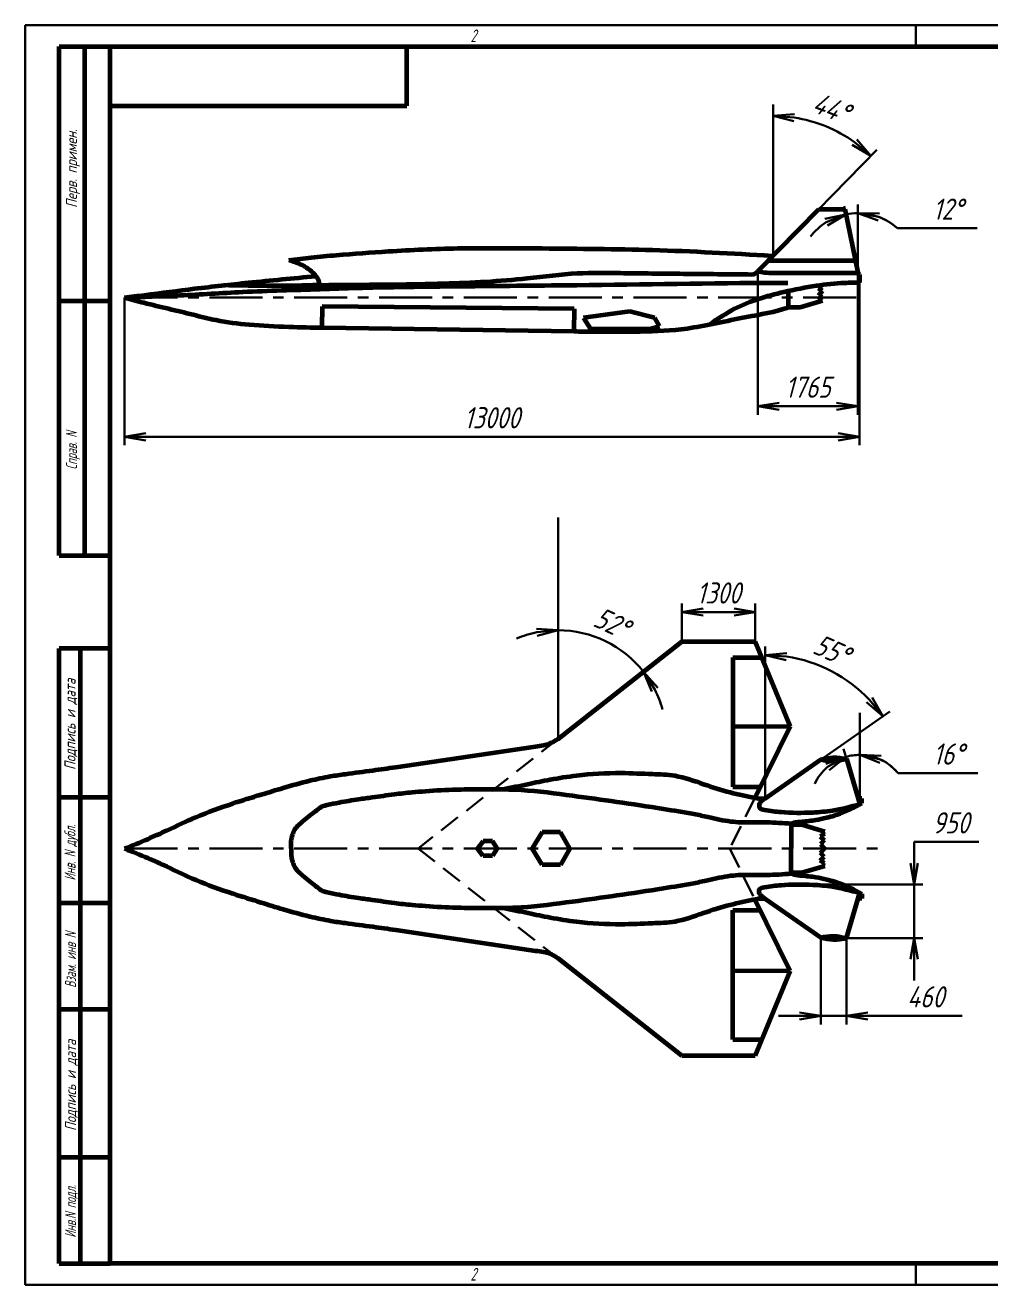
# Model space of a CAD drawing. Header units: millimetres. Extents: x -985956116104 to 1932156, y -552630487266 to 633586.
# Drawn here: x 5991.7 to 6219.2, y 36636.8 to 36933.8 of the extents above; entities that cross this region are included whole.
import ezdxf
from ezdxf.enums import TextEntityAlignment as Align

# ---------------------------------------------------------------- set-up
doc = ezdxf.new("R2010")
doc.units = ezdxf.units.MM
doc.linetypes.add('CENTER', pattern=[2, 1.25, -0.25, 0.25, -0.25])
doc.linetypes.add('DASHED', pattern=[0.75, 0.5, -0.25])
for name, color, linetype, lineweight in [('_axes (Оси)', 6, 'CENTER', 30), ('_basic (Основной)', 4, 'Continuous', 60), ('_contour (Тонкий)', 7, 'Continuous', 30), ('_invisible (Невидимый)', 1, 'DASHED', 30), ('_text (Надписи)', 2, 'Continuous', 30)]:
    doc.layers.add(name, color=color, linetype=linetype, lineweight=lineweight)
doc.styles.add('ESKD', font='eskd.shx', dxfattribs={"oblique": 15, "height": 5})
doc.dimstyles.new('ESKD', dxfattribs={"dimtxt": 5, "dimasz": 5, "dimexe": 2, "dimexo": 0, "dimgap": 2, "dimtad": 1, "dimtoh": 1, "dimzin": 12, "dimdsep": 46, "dimtxsty": 'ESKD', "dimblk1": 'OPEN', "dimblk2": 'OPEN', "dimsah": 1, "dimcen": 5, "dimclrd": 256, "dimclre": 256, "dimclrt": 2, "dimadec": 0, "dimazin": 0, "dimtfac": 1, "dimtmove": 0, "dimatfit": 3, "dimldrblk": 'OPEN', "dimfxl": 1, "dimtolj": 1, "dimtzin": 12, "dimlwd": -1, "dimlwe": -1, "dimarcsym": 0})

# ---------------------------------------------------------------- blocks, each defined once
blk = doc.blocks.new('_OPEN')
at = {"color": 0, "linetype": 'ByBlock'}
for p, q in [((-1, 0.167), (0, 0)), ((0, 0), (-1, -0.167)), ((0, 0), (-1, 0))]:
    blk.add_line(p, q, dxfattribs=at)
blk = doc.blocks.new('*D123')
at = {"layer": '_contour (Тонкий)', "transparency": 16777216}
for p, q in [((6168.05, 36879.68), (6168.05, 36914.42)), ((6168.21, 36879.62), (6192.5, 36904.45))]:
    blk.add_line(p, q, dxfattribs=at)
blk.add_arc((6168.05, 36879.46), 32.96, 54.3325, 81.2998, dxfattribs=at)
at = {"layer": 'Defpoints', "color": 0, "transparency": 16777216}
for p in [(6184.32, 36908.12), (6168.05, 36879.68), (6168.05, 36879.46), (6168.21, 36879.62)]:
    blk.add_point(p, dxfattribs=at)
at = {"layer": '_contour (Тонкий)', "transparency": 16777216, "xscale": 5, "yscale": 5, "zscale": 5}
for p, rotation in [((6168.05, 36912.42), 175.6499226122362), ((6191.1, 36903.02), 319.9824371733337)]:
    blk.add_blockref('_OPEN', p, dxfattribs=dict(at, rotation=rotation))
at = {"layer": '_contour (Тонкий)', "color": 2, "transparency": 16777216, "insert": (6181.75, 36914.32), "char_height": 5, "attachment_point": 5, "rotation": 338.5478, "style": 'ESKD'}
blk.add_mtext('\\A1;44°', dxfattribs=at)
blk = doc.blocks.new('*D124')
at = {"layer": '_contour (Тонкий)', "transparency": 16777216}
for p, q in [((6187.91, 36876.17), (6184.81, 36891.18)), ((6188.05, 36876.18), (6188.05, 36891.51)), ((6197.39, 36885.95), (6216.17, 36885.95))]:
    blk.add_line(p, q, dxfattribs=at)
for start, end in [(90, 101.6557), (48.2333, 90), (48.9325, 69.4663), (122.1895, 142.7232)]:
    blk.add_arc((6188.05, 36875.48), 14.03, start, end, dxfattribs=at)
at = {"layer": 'Defpoints', "color": 0, "transparency": 16777216}
for p in [(6186.15, 36889.38), (6187.91, 36876.17), (6188.05, 36876.18), (6188.05, 36875.48)]:
    blk.add_point(p, dxfattribs=at)
at = {"layer": '_contour (Тонкий)', "transparency": 16777216, "xscale": 5, "yscale": 5, "zscale": 5}
for p, rotation in [((6185.22, 36889.22), 21.9226002160088), ((6188.05, 36889.51), 169.7331289301343)]:
    blk.add_blockref('_OPEN', p, dxfattribs=dict(at, rotation=rotation))
at = {"layer": '_contour (Тонкий)', "color": 2, "transparency": 16777216, "insert": (6209.28, 36890.45), "char_height": 5, "attachment_point": 5, "style": 'ESKD'}
blk.add_mtext('\\A1;12°', dxfattribs=at)
blk = doc.blocks.new('*D125')
at = {"layer": '_contour (Тонкий)', "transparency": 16777216}
for p, q in [((6166.23, 36752.08), (6166.23, 36787.32)), ((6166.68, 36751.84), (6195.57, 36772.04))]:
    blk.add_line(p, q, dxfattribs=at)
blk.add_arc((6166.23, 36751.53), 33.8, 43.4474, 81.5157, dxfattribs=at)
at = {"layer": 'Defpoints', "color": 0, "transparency": 16777216}
for p in [(6186.42, 36778.63), (6166.23, 36752.08), (6166.23, 36751.53), (6166.68, 36751.84)]:
    blk.add_point(p, dxfattribs=at)
at = {"layer": '_contour (Тонкий)', "transparency": 16777216, "xscale": 5, "yscale": 5, "zscale": 5}
for p, rotation in [((6166.23, 36785.32), 175.7578652053045), ((6193.93, 36770.89), 309.2052199145263)]:
    blk.add_blockref('_OPEN', p, dxfattribs=dict(at, rotation=rotation))
at = {"layer": '_contour (Тонкий)', "color": 2, "transparency": 16777216, "insert": (6181.85, 36786.49), "char_height": 5, "attachment_point": 5, "rotation": 335.9287, "style": 'ESKD'}
blk.add_mtext('\\A1;55°', dxfattribs=at)
blk = doc.blocks.new('*D126')
at = {"layer": '_contour (Тонкий)', "transparency": 16777216}
for p, q in [((6188.24, 36751.03), (6184.7, 36763.23)), ((6188.49, 36751.06), (6188.49, 36763.77)), ((6197.52, 36757.47), (6216.3, 36757.47))]:
    blk.add_line(p, q, dxfattribs=at)
for start, end in [(90, 106.1547), (39.0825, 90), (40.3542, 65.1771), (130.9776, 155.8005)]:
    blk.add_arc((6188.49, 36750.14), 11.63, start, end, dxfattribs=at)
at = {"layer": 'Defpoints', "color": 0, "transparency": 16777216}
for p in [(6186.32, 36761.57), (6188.24, 36751.03), (6188.49, 36751.06), (6188.49, 36750.14)]:
    blk.add_point(p, dxfattribs=at)
at = {"layer": '_contour (Тонкий)', "transparency": 16777216, "xscale": 5, "yscale": 5, "zscale": 5}
for p, rotation in [((6185.26, 36761.31), 28.56617892073391), ((6188.49, 36761.77), 167.5885457179984)]:
    blk.add_blockref('_OPEN', p, dxfattribs=dict(at, rotation=rotation))
at = {"layer": '_contour (Тонкий)', "color": 2, "transparency": 16777216, "insert": (6209.41, 36761.97), "char_height": 5, "attachment_point": 5, "style": 'ESKD'}
blk.add_mtext('\\A1;16°', dxfattribs=at)
blk = doc.blocks.new('*D127')
at = {"layer": '_contour (Тонкий)', "transparency": 16777216}
for p, q in [((6117.36, 36766.41), (6117.36, 36793.17)), ((6118.01, 36766.09), (6139.05, 36782.62))]:
    blk.add_line(p, q, dxfattribs=at)
for start, end in [(101.2167, 112.4333), (38.142, 90), (15.7087, 26.9254)]:
    blk.add_arc((6117.36, 36765.58), 25.58, start, end, dxfattribs=at)
at = {"layer": 'Defpoints', "color": 0, "transparency": 16777216}
for p in [(6131.88, 36786.65), (6117.36, 36766.41), (6118.01, 36766.09), (6117.36, 36765.58)]:
    blk.add_point(p, dxfattribs=at)
at = {"layer": '_contour (Тонкий)', "transparency": 16777216, "xscale": 5, "yscale": 5, "zscale": 5}
for p, rotation in [((6117.36, 36791.17), 5.608334220567712), ((6137.48, 36781.38), 122.533713472149)]:
    blk.add_blockref('_OPEN', p, dxfattribs=dict(at, rotation=rotation))
at = {"layer": '_contour (Тонкий)', "color": 2, "transparency": 16777216, "insert": (6130, 36792.88), "char_height": 5, "attachment_point": 5, "rotation": 335.1427, "style": 'ESKD'}
blk.add_mtext('\\A1;52°', dxfattribs=at)
blk = doc.blocks.new('*D588')
at = {"layer": '_contour (Тонкий)', "transparency": 16777216}
for p, q in [((6188.4, 36873.12), (6188.4, 36834.76)), ((6015.15, 36869.61), (6015.15, 36834.76)), ((6020.15, 36836.76), (6183.4, 36836.76))]:
    blk.add_line(p, q, dxfattribs=at)
at = {"layer": 'Defpoints', "color": 0, "transparency": 16777216}
for p in [(6188.4, 36873.12), (6015.15, 36869.61), (6188.4, 36836.76)]:
    blk.add_point(p, dxfattribs=at)
at = {"layer": '_contour (Тонкий)', "transparency": 16777216, "xscale": 5, "yscale": 5, "zscale": 5, "rotation": 180}
blk.add_blockref('_OPEN', (6015.15, 36836.76), dxfattribs=at)
at = {"layer": '_contour (Тонкий)', "transparency": 16777216, "xscale": 5, "yscale": 5, "zscale": 5}
blk.add_blockref('_OPEN', (6188.4, 36836.76), dxfattribs=at)
at = {"layer": '_contour (Тонкий)', "color": 2, "transparency": 16777216, "insert": (6101.77, 36841.26), "char_height": 5, "attachment_point": 5, "style": 'ESKD'}
blk.add_mtext('\\A1;13000', dxfattribs=at)
blk = doc.blocks.new('*D589')
at = {"layer": '_contour (Тонкий)', "transparency": 16777216}
for p, q in [((6164.5, 36875.82), (6164.5, 36841.98)), ((6188.05, 36875.48), (6188.05, 36841.98)), ((6169.5, 36843.98), (6183.05, 36843.98))]:
    blk.add_line(p, q, dxfattribs=at)
at = {"layer": 'Defpoints', "color": 0, "transparency": 16777216}
for p in [(6164.5, 36875.82), (6188.05, 36875.48), (6188.05, 36843.98)]:
    blk.add_point(p, dxfattribs=at)
at = {"layer": '_contour (Тонкий)', "transparency": 16777216, "xscale": 5, "yscale": 5, "zscale": 5, "rotation": 180}
blk.add_blockref('_OPEN', (6164.5, 36843.98), dxfattribs=at)
at = {"layer": '_contour (Тонкий)', "transparency": 16777216, "xscale": 5, "yscale": 5, "zscale": 5}
blk.add_blockref('_OPEN', (6188.05, 36843.98), dxfattribs=at)
at = {"layer": '_contour (Тонкий)', "color": 2, "transparency": 16777216, "insert": (6176.27, 36848.48), "char_height": 5, "attachment_point": 5, "style": 'ESKD'}
blk.add_mtext('\\A1;1765', dxfattribs=at)
blk = doc.blocks.new('*D590')
at = {"layer": '_contour (Тонкий)', "transparency": 16777216}
for p, q in [((6146.58, 36788.53), (6146.58, 36797.45)), ((6151.58, 36795.45), (6158.86, 36795.45)), ((6163.86, 36788.53), (6163.86, 36797.45))]:
    blk.add_line(p, q, dxfattribs=at)
at = {"layer": 'Defpoints', "color": 0, "transparency": 16777216}
for p in [(6163.86, 36795.45), (6146.58, 36788.53), (6163.86, 36788.53)]:
    blk.add_point(p, dxfattribs=at)
at = {"layer": '_contour (Тонкий)', "transparency": 16777216, "xscale": 5, "yscale": 5, "zscale": 5, "rotation": 180}
blk.add_blockref('_OPEN', (6146.58, 36795.45), dxfattribs=at)
at = {"layer": '_contour (Тонкий)', "transparency": 16777216, "xscale": 5, "yscale": 5, "zscale": 5}
blk.add_blockref('_OPEN', (6163.86, 36795.45), dxfattribs=at)
at = {"layer": '_contour (Тонкий)', "color": 2, "transparency": 16777216, "insert": (6155.22, 36799.95), "char_height": 5, "attachment_point": 5, "style": 'ESKD'}
blk.add_mtext('\\A1;1300', dxfattribs=at)
blk = doc.blocks.new('*D594')
at = {"layer": '_contour (Тонкий)', "transparency": 16777216}
for p, q in [((6179.32, 36718.71), (6179.32, 36698.22)), ((6185.4, 36718.57), (6185.4, 36698.22)), ((6174.32, 36700.22), (6169.32, 36700.22)), ((6179.32, 36700.22), (6185.4, 36700.22)), ((6190.4, 36700.22), (6212.65, 36700.22))]:
    blk.add_line(p, q, dxfattribs=at)
at = {"layer": 'Defpoints', "color": 0, "transparency": 16777216}
for p in [(6179.32, 36718.71), (6185.4, 36718.57), (6185.4, 36700.22)]:
    blk.add_point(p, dxfattribs=at)
at = {"layer": '_contour (Тонкий)', "transparency": 16777216, "xscale": 5, "yscale": 5, "zscale": 5}
blk.add_blockref('_OPEN', (6179.32, 36700.22), dxfattribs=at)
at = {"layer": '_contour (Тонкий)', "transparency": 16777216, "xscale": 5, "yscale": 5, "zscale": 5, "rotation": 180}
blk.add_blockref('_OPEN', (6185.4, 36700.22), dxfattribs=at)
at = {"layer": '_contour (Тонкий)', "color": 2, "transparency": 16777216, "insert": (6204.03, 36704.72), "char_height": 5, "attachment_point": 5, "style": 'ESKD'}
blk.add_mtext('\\A1;460', dxfattribs=at)
blk = doc.blocks.new('*D599')
at = {"layer": '_contour (Тонкий)', "transparency": 16777216}
for p, q in [((6201.33, 36736.24), (6201.33, 36741.24)), ((6201.33, 36741.24), (6216.61, 36741.24)), ((6175.26, 36731.24), (6203.33, 36731.24)), ((6201.33, 36718.57), (6201.33, 36731.24)), ((6185.4, 36718.57), (6203.33, 36718.57)), ((6201.33, 36713.57), (6201.33, 36708.57))]:
    blk.add_line(p, q, dxfattribs=at)
at = {"layer": 'Defpoints', "color": 0, "transparency": 16777216}
for p in [(6175.26, 36731.24), (6201.33, 36731.24), (6185.4, 36718.57)]:
    blk.add_point(p, dxfattribs=at)
at = {"layer": '_contour (Тонкий)', "transparency": 16777216, "xscale": 5, "yscale": 5, "zscale": 5}
for p, rotation in [((6201.33, 36731.24), 270), ((6201.33, 36718.57), 90)]:
    blk.add_blockref('_OPEN', p, dxfattribs=dict(at, rotation=rotation))
at = {"layer": '_contour (Тонкий)', "color": 2, "transparency": 16777216, "insert": (6209.97, 36745.74), "char_height": 5, "attachment_point": 5, "style": 'ESKD'}
blk.add_mtext('\\A1;950', dxfattribs=at)

msp = doc.modelspace()

# ---------------------------------------------------------------- linework, layer by layer
at = {"layer": '_axes (Оси)', "ltscale": 10, "transparency": 33554687}
for p, q in [((6015.149, 36869.613), (6188.484, 36869.613)), ((6015.149, 36739.696), (6194.314, 36739.696))]:
    msp.add_line(p, q, dxfattribs=at)
at = {"layer": '_basic (Основной)', "transparency": 33554687}
for p, q in [((5999.714, 36928.823), (6011.714, 36928.823)), ((5999.714, 36808.823), (5999.714, 36928.823)), ((6005.714, 36928.823), (6005.714, 36808.823)), ((6011.714, 36641.823), (6011.714, 36928.823)), ((6011.714, 36928.823), (6406.714, 36928.823)), ((6081.714, 36914.823), (6081.714, 36928.823)), ((6011.714, 36914.823), (6081.714, 36914.823)), ((6164.498, 36875.823), (6178.835, 36890.481)), ((6178.835, 36890.481), (6184.957, 36890.481)), ((6184.957, 36890.481), (6188.05, 36875.483)), ((6166.993, 36878.374), (6187.454, 36878.374)), ((6163.198, 36873.099), (6171.542, 36873.099)), ((6188.05, 36875.483), (6188.399, 36875.058)), ((6188.399, 36875.058), (6188.399, 36873.12)), ((6171.72, 36867.322), (6171.72, 36871.126)), ((6178.701, 36869.145), (6179.667, 36869.698)), ((6178.758, 36871.713), (6179.548, 36872.532)), ((6179.738, 36871.16), (6178.758, 36871.713)), ((6178.829, 36870.124), (6179.738, 36871.16)), ((6179.667, 36869.698), (6178.829, 36870.124)), ((5999.714, 36868.823), (6011.714, 36868.823)), ((6061.763, 36867.511), (6061.688, 36862.535)), ((6121.146, 36866.939), (6061.763, 36867.511)), ((6121.146, 36866.939), (6121.066, 36861.645)), ((6171.72, 36867.322), (6174.445, 36867.322)), ((6174.445, 36867.322), (6179.7, 36868.877)), ((6179.7, 36868.877), (6178.701, 36869.145)), ((6134.291, 36866.3), (6123.327, 36864.834)), ((6123.327, 36864.834), (6124.977, 36862.233)), ((6140.158, 36864.798), (6134.291, 36866.3)), ((6141.258, 36862.819), (6140.158, 36864.798)), ((6061.963, 36862.531), (6121.093, 36861.645)), ((6124.977, 36862.233), (6139.022, 36862.233)), ((6139.022, 36862.233), (6141.258, 36862.819)), ((5999.714, 36808.823), (6011.714, 36808.823)), ((6011.714, 36786.823), (5999.714, 36786.823)), ((5999.714, 36641.823), (5999.714, 36786.823)), ((6004.714, 36786.823), (6004.714, 36641.823)), ((6117.359, 36765.585), (6146.581, 36788.533)), ((6146.581, 36788.533), (6163.858, 36788.533)), ((6163.858, 36788.533), (6172.115, 36768.559)), ((6158.571, 36784.742), (6158.571, 36754.213)), ((6158.571, 36784.742), (6165.425, 36784.742)), ((6158.571, 36768.453), (6172.115, 36768.559)), ((6172.115, 36768.559), (6163.764, 36751.661)), ((6079.07, 36758.891), (6112.04, 36763.784)), ((6166.23, 36751.527), (6179.32, 36760.68)), ((6185.398, 36760.822), (6188.492, 36750.14)), ((6158.571, 36754.213), (6165.025, 36754.213)), ((5999.714, 36751.823), (6011.714, 36751.823)), ((6188.947, 36751.5), (6188.098, 36751.5)), ((6188.947, 36750.383), (6188.947, 36751.5)), ((6188.492, 36750.14), (6188.947, 36750.383)), ((6172.306, 36745.587), (6172.306, 36739.696)), ((6172.306, 36745.346), (6174.857, 36745.346)), ((6174.857, 36745.346), (6180.256, 36743.744)), ((6113.637, 36743.527), (6111.215, 36739.696)), ((6117.952, 36743.527), (6113.637, 36743.527)), ((6120.154, 36739.696), (6117.952, 36743.527)), ((6180.186, 36743.152), (6179.194, 36742.543)), ((6179.194, 36742.543), (6180.134, 36741.689)), ((6180.256, 36743.744), (6179.612, 36743.466)), ((6179.612, 36743.466), (6180.186, 36743.152)), ((6099.737, 36741.448), (6098.365, 36739.696)), ((6099.737, 36737.944), (6098.365, 36739.696)), ((6101.909, 36741.448), (6099.737, 36741.448)), ((6102.996, 36739.696), (6101.909, 36741.448)), ((6102.996, 36739.696), (6101.909, 36737.944)), ((6113.637, 36735.865), (6111.215, 36739.696)), ((6120.154, 36739.696), (6117.952, 36735.865)), ((6172.306, 36733.805), (6172.306, 36739.696)), ((6180.134, 36741.689), (6179.223, 36740.686)), ((6179.223, 36740.686), (6180.163, 36739.696)), ((6179.223, 36738.706), (6180.163, 36739.696)), ((6101.909, 36737.944), (6099.737, 36737.944)), ((6179.194, 36736.849), (6180.134, 36737.703)), ((6180.186, 36736.24), (6179.194, 36736.849)), ((6180.134, 36737.703), (6179.223, 36738.706)), ((6179.612, 36735.926), (6180.186, 36736.24)), ((6117.952, 36735.865), (6113.637, 36735.865)), ((6172.306, 36734.046), (6174.857, 36734.046)), ((6174.857, 36734.046), (6180.256, 36735.648)), ((6180.256, 36735.648), (6179.612, 36735.926)), ((6172.115, 36710.833), (6163.764, 36727.731)), ((6166.23, 36727.865), (6179.32, 36718.712)), ((6185.398, 36718.57), (6188.492, 36729.252)), ((6188.947, 36727.892), (6188.098, 36727.892)), ((6188.492, 36729.252), (6188.947, 36729.009)), ((6188.947, 36729.009), (6188.947, 36727.892)), ((6011.714, 36726.823), (5999.714, 36726.823)), ((6158.571, 36694.65), (6158.571, 36725.179)), ((6158.571, 36725.179), (6165.025, 36725.179)), ((6079.07, 36720.501), (6112.04, 36715.608)), ((6117.359, 36713.807), (6146.581, 36690.859)), ((6158.571, 36710.939), (6172.115, 36710.833)), ((6163.858, 36690.859), (6172.115, 36710.833)), ((5999.714, 36701.823), (6011.714, 36701.823)), ((6158.571, 36694.65), (6165.425, 36694.65)), ((6146.581, 36690.859), (6163.858, 36690.859)), ((6011.714, 36666.823), (5999.714, 36666.823)), ((5999.714, 36641.823), (6011.714, 36641.823)), ((6406.714, 36641.823), (6011.714, 36641.823))]:
    msp.add_line(p, q, dxfattribs=at)
for points, knots in [([(6053.917, 36878.44), (6055.671, 36878.66), (6059.383, 36879.126), (6067.207, 36879.806), (6078.722, 36880.663), (6094.912, 36881.409), (6115.67, 36881.17), (6140.347, 36881.054), (6158.369, 36880.017), (6167.736, 36879.477)], [0, 0, 0, 0, 397.6232882, 841.6134276, 1766.8448192, 2995.8683909, 4486.5198794, 6436.691175, 8547.3815999, 8547.3815999, 8547.3815999, 8547.3815999]), ([(6061.216, 36872.546), (6061.113, 36872.965), (6060.801, 36874.224), (6059.187, 36875.905), (6056.801, 36877.457), (6054.911, 36878.101), (6053.917, 36878.44)], [0, 0, 0, 0, 96.2096747, 289.0193804, 500.9330425, 735.9447388, 735.9447388, 735.9447388, 735.9447388]), ([(6163.021, 36875.074), (6163.212, 36875.087), (6163.789, 36875.127), (6164.213, 36875.544), (6164.498, 36875.823)], [0, 0, 0, 0, 42.0043612, 127.4567749, 127.4567749, 127.4567749, 127.4567749]), ([(6164.498, 36875.823), (6165.007, 36875.718), (6166.251, 36875.461), (6168.872, 36875.396), (6173.327, 36875.436), (6179.203, 36875.407), (6183.983, 36875.436), (6186.865, 36875.412), (6187.584, 36875.455), (6188.05, 36875.483)], [0, 0, 0, 0, 116.700032, 285.4493138, 587.773395, 1120.2991316, 1606.855176, 1663.540262, 1768.6776806, 1768.6776806, 1768.6776806, 1768.6776806]), ([(6015.149, 36869.613), (6016.727, 36869.804), (6022.235, 36870.472), (6031.951, 36871.788), (6045.396, 36873.267), (6054.919, 36874.165), (6060.207, 36874.663)], [0, 0, 0, 0, 357.4988682, 1248.5382719, 2205.8034807, 3400.7276351, 3400.7276351, 3400.7276351, 3400.7276351]), ([(6061.216, 36872.546), (6063.152, 36872.567), (6072.891, 36872.672), (6089.201, 36872.703), (6107.533, 36873.668), (6121.307, 36875.589), (6133.614, 36875.358), (6147.293, 36875.23), (6157.647, 36875.127), (6163.021, 36875.074)], [0, 0, 0, 0, 435.6858933, 2191.2837752, 3669.4452416, 4563.2453379, 5313.6153268, 6433.8427592, 7643.0308755, 7643.0308755, 7643.0308755, 7643.0308755]), ([(6061.287, 36871.594), (6064.207, 36871.7), (6073.6, 36872.041), (6091.787, 36872.288), (6122.839, 36872.521), (6147.413, 36872.873), (6163.198, 36873.099)], [0, 0, 0, 0, 657.4400366, 2114.7506222, 4092.280827, 7644.3849399, 7644.3849399, 7644.3849399, 7644.3849399]), ([(6188.399, 36873.12), (6187.247, 36873.092), (6183.861, 36873.01), (6177.872, 36872.425), (6169.141, 36870.652), (6160.354, 36868.161), (6155.062, 36864.57), (6153.156, 36863.276)], [0, 0, 0, 0, 259.0672986, 762.2538134, 1350.2869748, 2267.5728346, 2783.7210486, 2783.7210486, 2783.7210486, 2783.7210486]), ([(6015.149, 36869.613), (6019.497, 36869.766), (6028.8, 36870.093), (6044.164, 36871.094), (6055.203, 36871.417), (6061.287, 36871.594)], [0, 0, 0, 0, 978.8918397, 2094.3680098, 3463.5987666, 3463.5987666, 3463.5987666, 3463.5987666]), ([(6015.149, 36869.613), (6016.665, 36869.205), (6022.021, 36867.763), (6029.224, 36866.149), (6037.419, 36864.01), (6044.987, 36863.123), (6053.44, 36862.658), (6059.257, 36862.571), (6061.963, 36862.531)], [0, 0, 0, 0, 353.2415979, 1247.6696995, 1661.1320097, 2257.0969459, 2957.2091183, 3565.9766431, 3565.9766431, 3565.9766431, 3565.9766431]), ([(6061.216, 36872.546), (6059.788, 36872.497), (6052.242, 36872.238), (6044.691, 36872.386), (6038.569, 36872.506)], [0, 0, 0, 0, 321.4470824, 1698.7106467, 1698.7106467, 1698.7106467, 1698.7106467]), ([(6121.093, 36861.645), (6122.655, 36861.636), (6127.872, 36861.61), (6136.766, 36861.517), (6148.479, 36862.04), (6159.551, 36864.788), (6167.646, 36866.007), (6171.283, 36867.181), (6171.72, 36867.322)], [0, 0, 0, 0, 351.3973594, 1173.7169041, 2003.019772, 2978.4404964, 3734.4702607, 3837.8359794, 3837.8359794, 3837.8359794, 3837.8359794]), ([(6112.04, 36763.784), (6112.675, 36763.871), (6113.786, 36764.023), (6115.653, 36764.449), (6116.709, 36765.152), (6117.359, 36765.585)], [0, 0, 0, 0, 144.4176238, 252.6830977, 426.6564275, 426.6564275, 426.6564275, 426.6564275]), ([(6179.32, 36760.68), (6180.297, 36760.897), (6182.312, 36761.345), (6184.349, 36761), (6185.398, 36760.822)], [0, 0, 0, 0, 222.8720683, 459.7935337, 459.7935337, 459.7935337, 459.7935337]), ([(6179.32, 36760.68), (6180.306, 36760.509), (6182.34, 36760.157), (6184.358, 36760.596), (6185.398, 36760.822)], [0, 0, 0, 0, 222.8720683, 459.7935337, 459.7935337, 459.7935337, 459.7935337]), ([(6015.149, 36739.696), (6016.975, 36740.424), (6020.332, 36741.763), (6025.909, 36744.318), (6032.444, 36747.451), (6039.928, 36750.149), (6046.85, 36752.265), (6052.903, 36754.121), (6058.342, 36755.644), (6063.239, 36756.701), (6068.206, 36757.404), (6073.331, 36758.047), (6077.276, 36758.627), (6079.07, 36758.891)], [0, 0, 0, 0, 442.1820735, 812.8870261, 1380.0968875, 2072.0675009, 2599.8283995, 3008.9987503, 3496.4152577, 3870.3278227, 4135.146446, 4624.7013893, 5032.4845832, 5032.4845832, 5032.4845832, 5032.4845832]), ([(6104.402, 36753.681), (6106.354, 36754.081), (6110.053, 36754.838), (6115.796, 36756.069), (6123.097, 36757.205), (6131.18, 36757.686), (6138.895, 36757.267), (6145.524, 36757.117), (6151.491, 36754.864), (6157.707, 36752.909), (6161.808, 36752.064), (6163.764, 36751.661)], [0, 0, 0, 0, 448.3183306, 849.478841, 1321.4161181, 2110.1328004, 2663.5799417, 3063.4391851, 3590.4328815, 4082.6931424, 4531.5636495, 4531.5636495, 4531.5636495, 4531.5636495]), ([(6061.735, 36749.705), (6062.134, 36749.802), (6063.463, 36750.125), (6066.332, 36750.669), (6069.867, 36751.317), (6074.226, 36751.836), (6078.416, 36752.522), (6081.563, 36752.832), (6082.964, 36752.97)], [0, 0, 0, 0, 92.2079177, 307.7231785, 656.9142057, 900.5181595, 1295.2134896, 1611.8434603, 1611.8434603, 1611.8434603, 1611.8434603]), ([(6082.964, 36752.97), (6084.006, 36753.062), (6089.966, 36753.589), (6098.56, 36753.773), (6110.164, 36753.624), (6120.257, 36752.255), (6131.41, 36750.7), (6140.945, 36749.294), (6146.989, 36748.274), (6149.38, 36747.871)], [0, 0, 0, 0, 235.3050689, 1346.1320925, 1932.1558313, 2844.4912067, 3633.4658608, 4466.9888649, 5012.6380747, 5012.6380747, 5012.6380747, 5012.6380747]), ([(6163.764, 36751.661), (6164.158, 36751.588), (6164.973, 36751.435), (6165.801, 36751.495), (6166.23, 36751.527)], [0, 0, 0, 0, 89.6197403, 185.8558349, 185.8558349, 185.8558349, 185.8558349]), ([(6166.23, 36751.527), (6165.96, 36751.334), (6165.465, 36750.979), (6164.764, 36750.349), (6164.671, 36749.066), (6167.1, 36748.612), (6170.957, 36748.119), (6176.515, 36748.094), (6182.718, 36748.617), (6186.359, 36749.577), (6188.492, 36750.14)], [0, 0, 0, 0, 74.7883419, 137.2709171, 209.2156455, 306.2414976, 601.4083174, 1162.9750274, 1512.4976334, 2007.0575137, 2007.0575137, 2007.0575137, 2007.0575137]), ([(6054.412, 36739.696), (6054.414, 36740.087), (6054.419, 36740.868), (6054.464, 36741.932), (6054.818, 36743.03), (6055.214, 36744.242), (6056.973, 36746.021), (6059.182, 36747.765), (6061.048, 36749.182), (6061.735, 36749.705)], [0, 0, 0, 0, 88.1427153, 176.0886833, 237.1656256, 347.5333528, 457.5578592, 790.1231137, 984.3388406, 984.3388406, 984.3388406, 984.3388406]), ([(6149.38, 36747.871), (6150.478, 36747.63), (6153.37, 36746.997), (6157.057, 36746.122), (6161.73, 36745.802), (6166.479, 36746.024), (6170.402, 36745.73), (6172.306, 36745.587)], [0, 0, 0, 0, 253.0052787, 666.434236, 849.7296597, 1304.9279648, 1734.1159508, 1734.1159508, 1734.1159508, 1734.1159508]), ([(6172.306, 36745.587), (6172.516, 36745.661), (6173.355, 36745.957), (6175.336, 36746.071), (6177.93, 36746.38), (6181.07, 36747.025), (6184.627, 36748.069), (6187.112, 36749.4), (6188.492, 36750.14)], [0, 0, 0, 0, 50.1279267, 199.6404282, 441.6000169, 639.1883069, 920.3826546, 1271.6789409, 1271.6789409, 1271.6789409, 1271.6789409]), ([(6015.149, 36739.696), (6016.975, 36738.968), (6020.332, 36737.629), (6025.909, 36735.074), (6032.444, 36731.941), (6039.928, 36729.243), (6046.85, 36727.127), (6052.903, 36725.271), (6058.342, 36723.748), (6063.239, 36722.691), (6068.206, 36721.988), (6073.331, 36721.345), (6077.276, 36720.765), (6079.07, 36720.501)], [0, 0, 0, 0, 442.1820735, 812.8870261, 1380.0968875, 2072.0675009, 2599.8283995, 3008.9987503, 3496.4152577, 3870.3278227, 4135.146446, 4624.7013893, 5032.4845832, 5032.4845832, 5032.4845832, 5032.4845832]), ([(6054.412, 36739.696), (6054.414, 36739.305), (6054.419, 36738.524), (6054.464, 36737.46), (6054.818, 36736.362), (6055.214, 36735.15), (6056.973, 36733.371), (6059.182, 36731.627), (6061.048, 36730.209), (6061.735, 36729.687)], [0, 0, 0, 0, 88.1427153, 176.0886833, 237.1656256, 347.5333528, 457.5578592, 790.1231137, 984.3388406, 984.3388406, 984.3388406, 984.3388406]), ([(6149.38, 36731.521), (6150.478, 36731.762), (6153.37, 36732.395), (6157.057, 36733.27), (6161.73, 36733.59), (6166.479, 36733.368), (6170.402, 36733.662), (6172.306, 36733.805)], [0, 0, 0, 0, 253.0052787, 666.434236, 849.7296597, 1304.9279648, 1734.1159508, 1734.1159508, 1734.1159508, 1734.1159508]), ([(6172.306, 36733.805), (6172.516, 36733.73), (6173.355, 36733.434), (6175.336, 36733.321), (6177.93, 36733.012), (6181.07, 36732.367), (6184.627, 36731.323), (6187.112, 36729.992), (6188.492, 36729.252)], [0, 0, 0, 0, 50.1279267, 199.6404282, 441.6000169, 639.1883069, 920.3826546, 1271.6789409, 1271.6789409, 1271.6789409, 1271.6789409]), ([(6082.964, 36726.422), (6084.006, 36726.33), (6089.966, 36725.803), (6098.56, 36725.619), (6110.164, 36725.768), (6120.257, 36727.136), (6131.41, 36728.692), (6140.945, 36730.098), (6146.989, 36731.118), (6149.38, 36731.521)], [0, 0, 0, 0, 235.3050689, 1346.1320925, 1932.1558313, 2844.4912067, 3633.4658608, 4466.9888649, 5012.6380747, 5012.6380747, 5012.6380747, 5012.6380747]), ([(6166.23, 36727.865), (6165.96, 36728.058), (6165.465, 36728.413), (6164.764, 36729.043), (6164.671, 36730.326), (6167.1, 36730.78), (6170.957, 36731.272), (6176.515, 36731.297), (6182.718, 36730.775), (6186.359, 36729.815), (6188.492, 36729.252)], [0, 0, 0, 0, 74.7883419, 137.2709171, 209.2156455, 306.2414976, 601.4083174, 1162.9750274, 1512.4976334, 2007.0575137, 2007.0575137, 2007.0575137, 2007.0575137]), ([(6061.735, 36729.687), (6062.134, 36729.59), (6063.463, 36729.267), (6066.332, 36728.723), (6069.867, 36728.075), (6074.226, 36727.556), (6078.416, 36726.87), (6081.563, 36726.56), (6082.964, 36726.422)], [0, 0, 0, 0, 92.2079177, 307.7231785, 656.9142057, 900.5181595, 1295.2134896, 1611.8434603, 1611.8434603, 1611.8434603, 1611.8434603]), ([(6104.402, 36725.711), (6106.354, 36725.311), (6110.053, 36724.554), (6115.796, 36723.323), (6123.097, 36722.187), (6131.18, 36721.706), (6138.895, 36722.125), (6145.524, 36722.275), (6151.491, 36724.528), (6157.707, 36726.483), (6161.808, 36727.328), (6163.764, 36727.731)], [0, 0, 0, 0, 448.3183306, 849.478841, 1321.4161181, 2110.1328004, 2663.5799417, 3063.4391851, 3590.4328815, 4082.6931424, 4531.5636495, 4531.5636495, 4531.5636495, 4531.5636495]), ([(6163.764, 36727.731), (6164.158, 36727.804), (6164.973, 36727.957), (6165.801, 36727.896), (6166.23, 36727.865)], [0, 0, 0, 0, 89.6197403, 185.8558349, 185.8558349, 185.8558349, 185.8558349]), ([(6179.32, 36718.712), (6180.306, 36718.883), (6182.34, 36719.235), (6184.358, 36718.796), (6185.398, 36718.57)], [0, 0, 0, 0, 222.8720683, 459.7935337, 459.7935337, 459.7935337, 459.7935337]), ([(6179.32, 36718.712), (6180.297, 36718.495), (6182.312, 36718.047), (6184.349, 36718.392), (6185.398, 36718.57)], [0, 0, 0, 0, 222.8720683, 459.7935337, 459.7935337, 459.7935337, 459.7935337]), ([(6112.04, 36715.608), (6112.675, 36715.521), (6113.786, 36715.368), (6115.653, 36714.943), (6116.709, 36714.24), (6117.359, 36713.807)], [0, 0, 0, 0, 144.4176238, 252.6830977, 426.6564275, 426.6564275, 426.6564275, 426.6564275])]:
    msp.add_open_spline(points, degree=3, knots=knots, dxfattribs=at)
at = {"layer": '_contour (Тонкий)', "transparency": 33554687}
for p, q in [((5991.714, 36636.823), (5991.714, 36933.823)), ((5991.714, 36933.823), (6411.714, 36933.823)), ((6201.714, 36928.823), (6201.714, 36933.823)), ((6168.054, 36879.459), (6168.054, 36915.142)), ((6188.05, 36875.483), (6188.05, 36887.107)), ((6117.359, 36765.585), (6117.359, 36817.755)), ((6166.23, 36751.527), (6166.23, 36774.956)), ((6188.492, 36750.14), (6188.492, 36771.688)), ((6201.714, 36636.823), (6201.714, 36641.823)), ((6411.714, 36636.823), (5991.714, 36636.823))]:
    msp.add_line(p, q, dxfattribs=at)
at = {"layer": '_invisible (Невидимый)', "ltscale": 10, "transparency": 33554687}
for p, q in [((6117.359, 36765.585), (6084.392, 36739.696)), ((6163.764, 36751.661), (6157.851, 36739.696)), ((6084.392, 36739.696), (6117.359, 36713.807)), ((6157.851, 36739.696), (6163.764, 36727.731))]:
    msp.add_line(p, q, dxfattribs=at)

# ---------------------------------------------------------------- texts
at = {"layer": '_text (Надписи)', "transparency": 33554687, "style": 'ESKD', "oblique": 15, "width": 0.8}
for p in [(6096.714, 36929.823), (6096.714, 36637.823)]:
    msp.add_text('2', height=3, dxfattribs=at).set_placement(p)
at = {"layer": '_text (Надписи)', "transparency": 33554687, "style": 'ESKD', "oblique": 15}
for s, p in [('Перв. примен.', (6003.918, 36900.018)), ('Подпись и дата', (6003.588, 36768.971)), ('Подпись и дата', (6003.721, 36683.862))]:
    msp.add_text(s, height=2.6, rotation=90, dxfattribs=at).set_placement(p, align=Align.CENTER)
at = {"layer": '_text (Надписи)', "transparency": 33554687, "style": 'ESKD', "oblique": 15, "width": 0.8}
for s, p in [('Справ. N', (6003.916, 36833.514)), ('Инв. N дубл.', (6003.582, 36738.718)), ('Взам. инв N', (6003.707, 36713.401)), ('Инв.N подл.', (6003.699, 36654.119))]:
    msp.add_text(s, height=2.6, rotation=90, dxfattribs=at).set_placement(p, align=Align.CENTER)

# ---------------------------------------------------------------- dimensions: what is measured, and where the dimension line sits
at = {"layer": '_contour (Тонкий)', "transparency": 33554687}
for base, center, p1, p2, picture, middle in [((6184.323, 36908.123), (6168.054, 36879.459), (6168.208, 36879.617), (6168.054, 36879.68), '*D123', (6180.108, 36910.135)), ((6131.875, 36786.649), (6117.359, 36765.585), (6118.005, 36766.092), (6117.359, 36766.406), '*D127', (6128.113, 36788.796)), ((6186.423, 36778.627), (6166.23, 36751.527), (6166.681, 36751.843), (6166.23, 36752.078), '*D125', (6180.014, 36782.384))]:
    dim = msp.add_angular_dim_3p(base=base, center=center, p1=p1, p2=p2, dimstyle='ESKD', dxfattribs=at)
    dim.commit()
    dim.dimension.update_dxf_attribs({"geometry": picture, "text_midpoint": middle, "dimtype": 165})
for base, center, p1, p2, picture, middle in [((6186.154, 36889.381), (6188.05, 36875.483), (6187.909, 36876.17), (6188.05, 36876.185), '*D124', (6209.283, 36890.445)), ((6186.319, 36761.566), (6188.492, 36750.14), (6188.236, 36751.026), (6188.492, 36751.063), '*D126', (6209.411, 36761.973))]:
    dim = msp.add_angular_dim_3p(base=base, center=center, p1=p1, p2=p2, dimstyle='ESKD', dxfattribs=at)
    dim.commit()
    dim.dimension.update_dxf_attribs({"geometry": picture, "text_midpoint": middle})
for base, p1, p2, text, picture, middle in [((6188.05, 36843.976), (6164.498, 36875.823), (6188.05, 36875.483), '1765', '*D589', (6176.274, 36843.976)), ((6188.399, 36836.761), (6015.149, 36869.613), (6188.399, 36873.12), '13000', '*D588', (6101.774, 36836.761)), ((6163.858, 36795.454), (6146.581, 36788.533), (6163.858, 36788.533), '1300', '*D590', (6155.22, 36795.454)), ((6185.398, 36700.224), (6179.32, 36718.712), (6185.398, 36718.57), '460', '*D594', (6204.026, 36700.224))]:
    dim = msp.add_linear_dim(base=base, p1=p1, p2=p2, text=text, dimstyle='ESKD', dxfattribs=at)
    dim.commit()
    dim.dimension.update_dxf_attribs({"geometry": picture, "text_midpoint": middle, "dimtype": 160})
dim = msp.add_linear_dim(base=(6201.333, 36731.238), p1=(6185.398, 36718.57), p2=(6175.258, 36731.238), angle=90, text='950', dimstyle='ESKD', dxfattribs=at)
dim.commit()
dim.dimension.update_dxf_attribs({"geometry": '*D599', "text_midpoint": (6209.97, 36741.238), "dimtype": 160})

doc.saveas('drawing.dxf')
